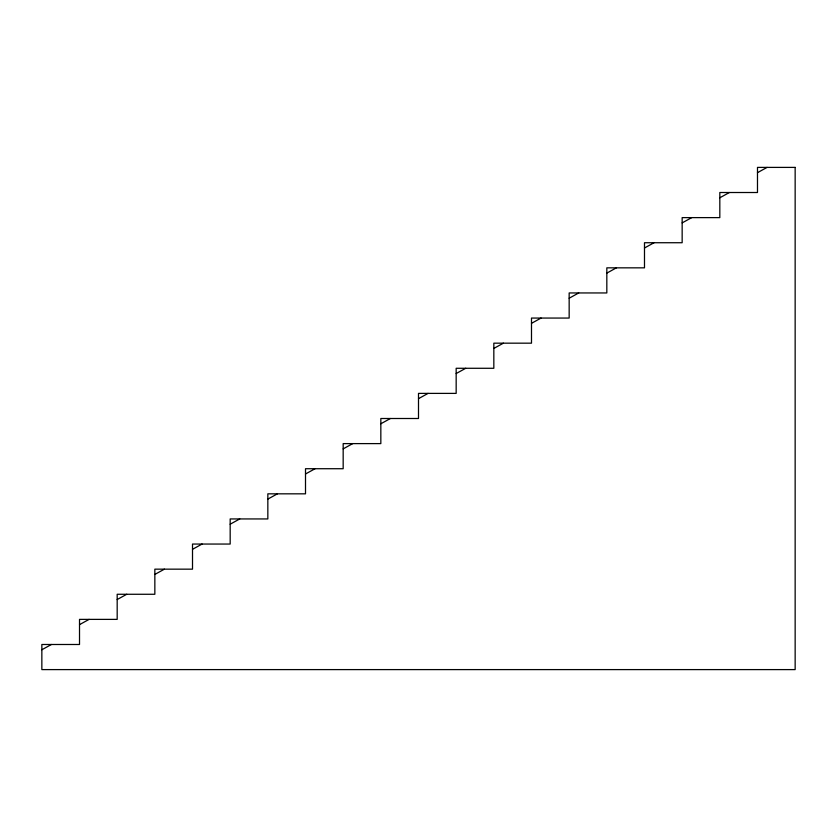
<?xml version="1.0" encoding="UTF-8"?>
<svg xmlns="http://www.w3.org/2000/svg" width="837" height="837" viewBox="0 0 837 837"><rect width="100%" height="100%" fill="white"/><g stroke="black" fill="none" stroke-linecap="round" stroke-linejoin="round"><path stroke-width="1.26" d="M757.485 172.673L767.058 167.4M719.82 197.783L729.393 192.51M682.155 222.893L691.728 217.62M644.49 248.003L654.063 242.73M606.825 273.113L616.398 267.84M569.16 298.223L578.733 292.95M531.495 323.333L541.068 318.06M493.83 348.443L503.403 343.17M456.165 373.553L465.738 368.28M418.5 398.663L428.073 393.39M380.835 423.773L390.408 418.5M343.17 448.883L352.743 443.61M305.505 473.993L315.078 468.72M267.84 499.103L277.413 493.83M230.175 524.213L239.748 518.94M192.51 549.323L202.083 544.05M154.845 574.433L164.418 569.16M117.18 599.543L126.753 594.27M79.515 624.653L89.088 619.38M41.85 649.763L51.423 644.49M795.15 167.4L757.485 167.4L757.485 192.51L719.82 192.51L719.82 217.62L682.155 217.62L682.155 242.73L644.49 242.73L644.49 267.84L606.825 267.84L606.825 292.95L569.16 292.95L569.16 318.06L531.495 318.06L531.495 343.17L493.83 343.17L493.83 368.28L456.165 368.28L456.165 393.39L418.5 393.39L418.5 418.5L380.835 418.5L380.835 443.61L343.17 443.61L343.17 468.72L305.505 468.72L305.505 493.83L267.84 493.83L267.84 518.94L230.175 518.94L230.175 544.05L192.51 544.05L192.51 569.16L154.845 569.16L154.845 594.27L117.18 594.27L117.18 619.38L79.515 619.38L79.515 644.49L41.85 644.49L41.85 669.6L795.15 669.6L795.15 167.4"/></g></svg>
